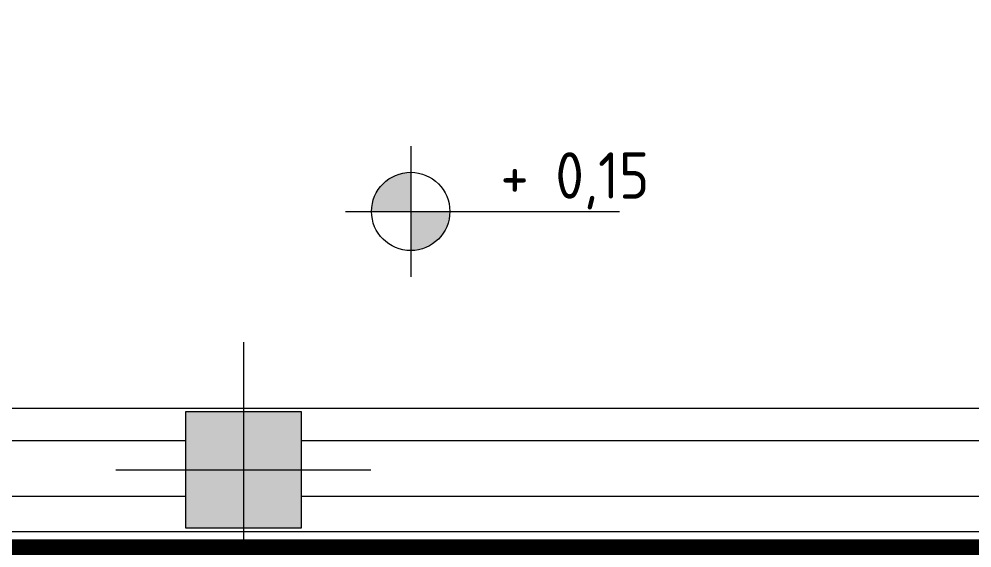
# Model space of a CAD drawing. Header units: millimetres. Extents: x 8265 to 78888, y 1905 to 34251.
# Drawn here: x 37517.9 to 37928.8, y 20077.3 to 20305.3 of the extents above; entities that cross this region are included whole.
import ezdxf
from ezdxf.enums import TextEntityAlignment as Align

# ---------------------------------------------------------------- set-up
doc = ezdxf.new("R2010")
doc.units = ezdxf.units.MM
doc.linetypes.add('HIDDEN', pattern=[9.525, 6.35, -3.175])
for name, color, linetype, lineweight in [('410_STRUTTURE_001-AM_0', 7, 'Continuous', 0), ('430_TAVOLATI_001-AM_0', 3, 'Continuous', 0), ('437_RIVESTIMENTI_001-AM_0', 13, 'Continuous', 0), ('445_QUOTE_ALTIMETRICHE_001-AM_0', 2, 'Continuous', 0), ('costruzioni', 10, 'Continuous', 0)]:
    doc.layers.add(name, color=color, linetype=linetype, lineweight=lineweight)
doc.styles.get("Standard").update_dxf_attribs({"font": 'isocp.shx'})

# ---------------------------------------------------------------- blocks, each defined once
blk = doc.blocks.new('QUOTA_ALT')
for points in [[(0, 0), (0, 22.5, 0.414214), (-22.5, 0)], [(22.5, 0), (0, 0), (0, -22.5, 0.414214)]]:
    blk.add_hatch(color=256).paths.add_polyline_path(points)
for p, q in [((0, 37.5), (0, -37.5)), ((-37.5, 0), (120, 0))]:
    blk.add_line(p, q)
blk.add_circle((0, 0), 22.5)
blk.add_attdef('QUOTA', text='', height=22.5).set_placement((120, 7.5), align=Align.RIGHT)

msp = doc.modelspace()

# ---------------------------------------------------------------- hatches: boundary and pattern name
at = {"layer": '410_STRUTTURE_001-AM_0'}
h = msp.add_hatch(color=256, dxfattribs=at)
h.paths.add_polyline_path([(37614.66, 20111.03), (37589.66, 20111.03), (37589.66, 20086.03), (37614.66, 20086.03)])
h.paths.add_polyline_path([(37639.66, 20111.03), (37614.66, 20111.03), (37614.66, 20086.03), (37639.66, 20086.03)])
h.paths.add_polyline_path([(37639.66, 20136.03), (37614.66, 20136.03), (37614.66, 20111.03), (37639.66, 20111.03)])
h.paths.add_polyline_path([(37614.66, 20136.03), (37589.66, 20136.03), (37589.66, 20111.03), (37614.66, 20111.03)])

# ---------------------------------------------------------------- linework, layer by layer
for p, q in [((37614.66, 20166.03), (37614.66, 20056.03)), ((37559.66, 20111.03), (37669.66, 20111.03))]:
    msp.add_line(p, q, dxfattribs=at)
msp.add_lwpolyline([(37639.66, 20086.03), (37639.66, 20136.03), (37589.66, 20136.03), (37589.66, 20086.03)], close=True, dxfattribs=at)
at = {"layer": '430_TAVOLATI_001-AM_0'}
for p, q in [((37589.66, 20123.53), (37314.66, 20123.53)), ((38217.66, 20123.53), (37639.66, 20123.53)), ((37589.66, 20099.53), (37314.66, 20099.53)), ((38217.66, 20099.53), (37639.66, 20099.53))]:
    msp.add_line(p, q, dxfattribs=at)
at = {"layer": '437_RIVESTIMENTI_001-AM_0'}
for p, q in [((36743.16, 20137.53), (38814.16, 20137.53)), ((36683.66, 20084.41), (38938.38, 20084.41)), ((36677.66, 20078.41), (38938.38, 20078.41))]:
    msp.add_line(p, q, dxfattribs=at)
at = {"layer": 'costruzioni', "linetype": 'HIDDEN', "const_width": 10}
msp.add_lwpolyline([(36675.16, 20076.04), (38832.97, 20076.04), (38832.97, 19702.44), (35314.34, 19700.21), (35005.08, 20062), (34753.93, 20062), (34753.93, 20094.43), (35766.91, 20095.95, 0.3243), (36101.07, 19842.3, 0.451169), (36435.7, 20228.56), (36435.5, 20297.95), (36675.19, 20300.21)], format="xyb", close=True, dxfattribs=at)

# ---------------------------------------------------------------- block references
at = {"layer": '445_QUOTE_ALTIMETRICHE_001-AM_0'}
ref = msp.add_blockref('QUOTA_ALT', (37686.81, 20222.36), dxfattribs=dict(at, xscale=0.75, yscale=0.75, zscale=0.75))
ref.add_attrib('QUOTA', ' + 0,15', dxfattribs={"layer": '0', "height": 20}).set_placement((37789.68, 20227.85), align=Align.RIGHT)

doc.saveas('drawing.dxf')
